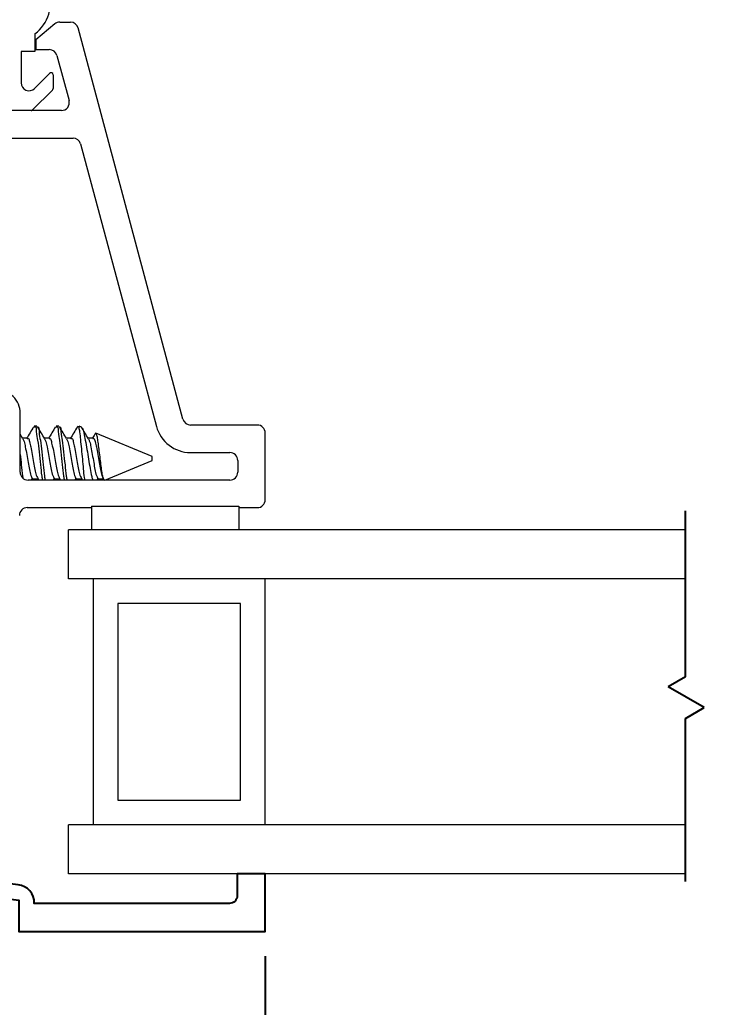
# Model space of a CAD drawing. Extents: x 50.9 to 61.7, y 12.6 to 36.7.
# Drawn here: x 55.274 to 57.027, y 14.434 to 16.945 of the extents above; entities that cross this region are included whole.
import ezdxf

# ---------------------------------------------------------------- set-up
doc = ezdxf.new("R2010")
doc.units = 0
doc.header["$LTSCALE"] = 0.3
doc.header["$MEASUREMENT"] = 0
doc.layers.get('0').update_dxf_attribs({"linetype": 'CONTINUOUS'})
doc.layers.get('Defpoints').update_dxf_attribs({"linetype": 'CONTINUOUS'})
doc.layers.add('VA5000$0$SECTION', color=7, linetype='CONTINUOUS')
doc.styles.add('ARCHITECTURAL', font='simplex.shx', dxfattribs={"height": 0.2})
doc.dimstyles.new('DIM-MMSTACKED', dxfattribs={"dimscale": 0, "dimtxt": 0.125, "dimasz": 0.125, "dimexe": 0.063, "dimexo": 0.063, "dimgap": 0.07, "dimtad": 0, "dimtih": 1, "dimtoh": 1, "dimdec": 4, "dimzin": 4, "dimdsep": 46, "dimlunit": 4, "dimtxsty": 'ARCHITECTURAL', "dimcen": 0.02, "dimclrt": 7, "dimadec": 0, "dimazin": 0, "dimtfac": 0.75, "dimtdec": 4, "dimtmove": 2, "dimatfit": 3, "dimfxl": 0, "dimfrac": 1, "dimtolj": 1, "dimtzin": 4, "dimarcsym": 0})

# ---------------------------------------------------------------- blocks, each defined once
blk = doc.blocks.new('*D0')
at = {"color": 0, "lineweight": -2}
for p, q in [((55.898, 14.5638), (55.898, 12.9126)), ((53.3355, 14.3457), (53.3355, 12.9126)), ((53.4605, 12.9756), (54.3007, 12.9756)), ((55.773, 12.9756), (55.1002, 12.9756))]:
    blk.add_line(p, q, dxfattribs=at)
at = {"color": 0}
for points in [[(53.4605, 12.9964), (53.4605, 12.9547), (53.3355, 12.9756)], [(55.773, 12.9964), (55.773, 12.9547), (55.898, 12.9756)]]:
    blk.add_solid(points, dxfattribs=at)
at = {"layer": 'Defpoints', "color": 0}
for p in [(55.898, 14.6268), (53.3355, 14.4087), (55.898, 12.9756)]:
    blk.add_point(p, dxfattribs=at)
at = {"color": 7, "insert": (54.7004, 13.1256), "char_height": 0.2, "attachment_point": 2, "style": 'ARCHITECTURAL'}
blk.add_mtext('\\A1;2{\\H0.75x;\\S9/16;}"', dxfattribs=at)
blk = doc.blocks.new('*D14')
at = {"color": 0, "lineweight": -2}
for p, q in [((55.898, 14.5638), (55.898, 12.9126)), ((58.0986, 14.5641), (58.0986, 12.9126)), ((56.023, 12.9756), (56.3151, 12.9756)), ((57.9736, 12.9756), (57.836, 12.9756))]:
    blk.add_line(p, q, dxfattribs=at)
at = {"color": 0}
for points in [[(56.023, 12.9964), (56.023, 12.9547), (55.898, 12.9756)], [(57.9736, 12.9964), (57.9736, 12.9547), (58.0986, 12.9756)]]:
    blk.add_solid(points, dxfattribs=at)
at = {"layer": 'Defpoints', "color": 0}
for p in [(55.898, 14.6268), (58.0986, 14.6271), (58.0986, 12.9756)]:
    blk.add_point(p, dxfattribs=at)
at = {"color": 7, "insert": (57.0756, 13.2422), "char_height": 0.2, "attachment_point": 2, "style": 'ARCHITECTURAL'}
blk.add_mtext('\\A1;DAYLIGHT\\POPENING', dxfattribs=at)
blk = doc.blocks.new('VA5000')
at = {"layer": 'VA5000$0$SECTION', "linetype": 'Continuous'}
blk.add_lwpolyline([(-0.1501, -0.1874, 0.907322), (-0.1205, -0.2125), (-0.0053, -0.0493), (-0.0192, -0.0315), (-0.0125, 0.0231), (0.0665, 0.0231), (0.0665, 0.6491), (-0.0795, 0.6491), (-0.0795, 0.5781), (-0.0245, 0.5781, -0.414214), (-0.0045, 0.5581), (-0.0045, 0.0621, 0.385829), (-0.0521, 0.0206), (-0.0606, -0.0487), (-0.1503, -0.1878)], format="xyb", dxfattribs=at)

msp = doc.modelspace()

# ---------------------------------------------------------------- linework, layer by layer
at = {"color": 7, "linetype": 'Continuous', "lineweight": 15}
for p, q in [((55.36303, 16.9348), (55.31498, 16.89447)), ((55.37589, 16.93947), (55.40284, 16.93947)), ((55.31248, 16.90947), (55.31248, 16.86447)), ((55.68886, 15.9293), (55.42216, 16.92465)), ((55.31498, 16.89447), (55.31498, 16.86947)), ((55.27748, 16.86447), (55.27748, 16.78483)), ((55.31248, 16.86447), (55.27748, 16.86447)), ((55.31498, 16.86947), (55.34912, 16.86947)), ((55.36844, 16.85465), (55.39926, 16.73965)), ((55.31162, 16.77069), (55.34994, 16.80901)), ((55.35848, 16.80547), (55.35848, 16.77012)), ((55.35701, 16.76658), (55.30637, 16.71594)), ((55.30283, 16.71447), (55.20212, 16.71447)), ((55.37994, 16.71447), (55.30283, 16.71447)), ((55.15498, 16.64447), (55.40941, 16.64447)), ((55.42873, 16.62965), (55.62125, 15.91118)), ((55.27498, 15.79447), (55.27498, 15.94447)), ((55.31775, 15.91147), (55.3108, 15.91147)), ((55.3733, 15.91147), (55.36636, 15.91147)), ((55.43059, 15.90902), (55.42467, 15.91147)), ((55.42467, 15.90759), (55.42467, 15.91147)), ((55.87798, 15.91447), (55.70818, 15.91447)), ((55.2819, 15.87959), (55.27498, 15.89118)), ((55.29344, 15.8814), (55.28082, 15.8814)), ((55.349, 15.8814), (55.33638, 15.8814)), ((55.40455, 15.8814), (55.39193, 15.8814)), ((55.46011, 15.8814), (55.44749, 15.8814)), ((55.61057, 15.83447), (55.4675, 15.89374)), ((55.89798, 15.72447), (55.89798, 15.89447)), ((55.48985, 15.77447), (55.61057, 15.82447)), ((55.61057, 15.83048), (55.61057, 15.83447)), ((55.61057, 15.82447), (55.61057, 15.83048)), ((55.70818, 15.84447), (55.80798, 15.84447)), ((55.82798, 15.82447), (55.82798, 15.79447)), ((55.80798, 15.77447), (55.29498, 15.77447)), ((55.30557, 15.77861), (55.30733, 15.77853)), ((55.30652, 15.77447), (55.30841, 15.77755)), ((55.30733, 15.77755), (55.32122, 15.77755)), ((55.36112, 15.77861), (55.36289, 15.77853)), ((55.36207, 15.77447), (55.36396, 15.77755)), ((55.36289, 15.77755), (55.37678, 15.77755)), ((55.41668, 15.77861), (55.41844, 15.77853)), ((55.41763, 15.77447), (55.41952, 15.77755)), ((55.41844, 15.77755), (55.43233, 15.77755)), ((55.47223, 15.77861), (55.474, 15.77853)), ((55.47341, 15.77447), (55.47523, 15.77755)), ((55.474, 15.77755), (55.48675, 15.77755)), ((55.4825, 15.78713), (55.4862, 15.77975)), ((55.48827, 15.77496), (55.48612, 15.77861)), ((55.29298, 15.70447), (55.45598, 15.70447)), ((55.45598, 15.70802), (55.83098, 15.70802)), ((55.45598, 15.70802), (55.45598, 15.64802)), ((55.83098, 15.70802), (55.83098, 15.64802)), ((55.83098, 15.70447), (55.87798, 15.70447)), ((56.96601, 15.64802), (55.39798, 15.64802)), ((55.39798, 15.52302), (55.39798, 15.64802)), ((55.4457, 15.52302), (55.39798, 15.52302)), ((56.96601, 15.52302), (55.4457, 15.52302)), ((55.46048, 15.52302), (55.46048, 14.89802)), ((55.89798, 14.89802), (55.89798, 15.52302)), ((55.83548, 15.46052), (55.52298, 15.46052)), ((55.52298, 15.46052), (55.52298, 14.96052)), ((55.83548, 14.96052), (55.83548, 15.46052)), ((55.52298, 14.96052), (55.83548, 14.96052)), ((55.39798, 14.77302), (55.39798, 14.89802)), ((55.4457, 14.89802), (55.39798, 14.89802)), ((56.96601, 14.89802), (55.4457, 14.89802)), ((56.96601, 14.77302), (55.39798, 14.77302))]:
    msp.add_line(p, q, dxfattribs=at)
at = {"color": 8, "linetype": 'Continuous', "lineweight": 15}
for p, q in [((55.30557, 15.77861), (55.30313, 15.77447)), ((55.36112, 15.77861), (55.35868, 15.77447)), ((55.41668, 15.77861), (55.41424, 15.77447)), ((55.433, 15.77447), (55.43056, 15.77861)), ((55.47223, 15.77861), (55.4698, 15.77447))]:
    msp.add_line(p, q, dxfattribs=at)
for p, q in [((56.96601, 15.27445), (56.96601, 15.69652)), ((56.96601, 15.27445), (56.92209, 15.2491)), ((57.0139, 15.1961), (56.92209, 15.2491)), ((56.96601, 15.16845), (57.0139, 15.1961)), ((56.96601, 14.75316), (56.96601, 15.16845))]:
    msp.add_line(p, q)
at = {"color": 7, "linetype": 'Continuous', "lineweight": 15}
for centre, radius, start, end in [((55.25248, 16.98947), 0.1, 306.8699, 233.1301), ((55.37589, 16.91947), 0.02, 90.00111, 129.99533), ((55.40284, 16.91947), 0.02, 15.00044, 89.99637), ((55.34912, 16.84947), 0.02, 15.00725, 89.99628), ((55.35348, 16.80548), 0.005, 359.98968, 135.00681), ((55.29748, 16.78483), 0.02, 179.99801, 315.00085), ((55.35348, 16.77012), 0.005, 314.98241, 0.02178), ((55.37994, 16.73447), 0.02, 270.00097, 15.00179), ((55.30283, 16.71947), 0.005, 270.00396, 315.01272), ((55.40942, 16.62448), 0.01999, 14.98809, 90.00927), ((55.21498, 15.94448), 0.06, 359.9976, 90.00128), ((55.70818, 15.93447), 0.01999, 194.98877, 270.00858), ((55.70818, 15.93448), 0.09, 195.00107, 269.99909), ((55.87798, 15.89448), 0.02, 359.99282, 90.00171), ((55.80798, 15.82447), 0.02, 0.00104, 90.00022), ((55.29498, 15.79448), 0.02, 180.0062, 269.99506), ((55.80798, 15.79448), 0.02, 270.00064, 359.9981), ((55.87798, 15.72447), 0.02, 269.99912, 0.00676), ((55.29298, 15.68448), 0.02, 89.99832, 180.00042)]:
    msp.add_arc(centre, radius, start, end, dxfattribs=at)
for points, knots in [([(55.30933, 15.91034), (55.30631, 15.90519), (55.3003, 15.89492), (55.29421, 15.8847), (55.29118, 15.87961)], [0, 0, 0, 0, 0.50180206, 1, 1, 1, 1]), ([(55.3108, 15.90992), (55.31137, 15.91), (55.31639, 15.91066), (55.31533, 15.8917), (55.32043, 15.87454), (55.32281, 15.8447), (55.32658, 15.81491), (55.32865, 15.79086), (55.3308, 15.77787), (55.33136, 15.77447)], [0, 0, 0, 0, 0.0117738, 0.1043538, 0.2647184, 0.4807392, 0.7151257, 0.9255733, 1, 1, 1, 1]), ([(55.31775, 15.90992), (55.31831, 15.91), (55.32333, 15.91066), (55.32228, 15.8917), (55.32738, 15.87454), (55.32975, 15.8447), (55.33352, 15.81491), (55.3356, 15.79086), (55.33775, 15.77787), (55.33831, 15.77447)], [0, 0, 0, 0, 0.0117738, 0.1043539, 0.2647186, 0.4807396, 0.7151281, 0.9255758, 1, 1, 1, 1]), ([(55.33746, 15.87959), (55.33442, 15.88467), (55.32831, 15.89487), (55.32228, 15.90511), (55.31925, 15.91025)], [0, 0, 0, 0, 0.4980958, 1, 1, 1, 1]), ([(55.36489, 15.91034), (55.36187, 15.90519), (55.35585, 15.89492), (55.34977, 15.8847), (55.34674, 15.87961)], [0, 0, 0, 0, 0.50180206, 1, 1, 1, 1]), ([(55.36636, 15.90992), (55.36693, 15.91), (55.37194, 15.91066), (55.37088, 15.8917), (55.37599, 15.87454), (55.37837, 15.8447), (55.38213, 15.81491), (55.38421, 15.79086), (55.38636, 15.77787), (55.38692, 15.77447)], [0, 0, 0, 0, 0.0117738, 0.1043495, 0.264715, 0.4807391, 0.7151268, 0.9255755, 1, 1, 1, 1]), ([(55.3733, 15.90992), (55.37387, 15.91), (55.37889, 15.91066), (55.37783, 15.8917), (55.38293, 15.87454), (55.38531, 15.8447), (55.38908, 15.81491), (55.39116, 15.79086), (55.3933, 15.77787), (55.39386, 15.77447)], [0, 0, 0, 0, 0.01177378, 0.10435407, 0.26471911, 0.48074051, 0.7151276, 0.92557571, 1, 1, 1, 1]), ([(55.39301, 15.87959), (55.38997, 15.88467), (55.38386, 15.89487), (55.37783, 15.90511), (55.3748, 15.91025)], [0, 0, 0, 0, 0.4980958, 1, 1, 1, 1]), ([(55.42044, 15.91034), (55.41742, 15.90519), (55.41141, 15.89492), (55.40532, 15.8847), (55.40229, 15.87961)], [0, 0, 0, 0, 0.5018187, 1, 1, 1, 1]), ([(55.42045, 15.91002), (55.4211, 15.91066), (55.42302, 15.91255), (55.42401, 15.90956), (55.42467, 15.90759)], [0, 0, 0, 0, 0.3381081, 1, 1, 1, 1]), ([(55.43958, 15.77447), (55.43922, 15.77669), (55.43768, 15.78608), (55.43608, 15.80386), (55.43388, 15.82815), (55.43151, 15.85321), (55.42914, 15.87626), (55.42745, 15.89423), (55.42541, 15.90401), (55.42467, 15.90759)], [0, 0, 0, 0, 0.05016532, 0.21298353, 0.39932671, 0.59643268, 0.77643327, 0.91835373, 1, 1, 1, 1]), ([(55.43017, 15.90803), (55.43104, 15.90752), (55.43549, 15.90494), (55.43683, 15.89196), (55.44133, 15.87484), (55.44469, 15.85195), (55.44889, 15.8279), (55.45252, 15.80496), (55.4556, 15.78704), (55.45879, 15.77754), (55.45982, 15.77447)], [0, 0, 0, 0, 0.0214583, 0.1094998, 0.2489113, 0.4243833, 0.6056609, 0.7819876, 0.9298025, 1, 1, 1, 1]), ([(55.44857, 15.87959), (55.44553, 15.88467), (55.43942, 15.89487), (55.43339, 15.90511), (55.43036, 15.91025)], [0, 0, 0, 0, 0.4980958, 1, 1, 1, 1]), ([(55.28169, 15.87942), (55.28283, 15.87721), (55.28618, 15.87075), (55.28824, 15.85709), (55.2919, 15.83945), (55.29512, 15.82015), (55.2982, 15.80227), (55.30099, 15.78833), (55.30436, 15.78118), (55.30557, 15.77861)], [0, 0, 0, 0, 0.0713724, 0.2089697, 0.3933754, 0.5931465, 0.7725458, 0.918271, 1, 1, 1, 1]), ([(55.29344, 15.88042), (55.29401, 15.88049), (55.29758, 15.88093), (55.29897, 15.8694), (55.30259, 15.85787), (55.30562, 15.83919), (55.30913, 15.82024), (55.31181, 15.80232), (55.31468, 15.79158), (55.31595, 15.78685)], [0, 0, 0, 0, 0.0166624, 0.1047015, 0.2509238, 0.4469004, 0.6592016, 0.8498534, 1, 1, 1, 1]), ([(55.33725, 15.87942), (55.33839, 15.87721), (55.34173, 15.87075), (55.3438, 15.85709), (55.34746, 15.83945), (55.35068, 15.82015), (55.35376, 15.80227), (55.35655, 15.78833), (55.35991, 15.78118), (55.36112, 15.77861)], [0, 0, 0, 0, 0.0713821, 0.2089743, 0.3933842, 0.5931554, 0.7725548, 0.91828, 1, 1, 1, 1]), ([(55.349, 15.88042), (55.34957, 15.88049), (55.35314, 15.88093), (55.35453, 15.8694), (55.35815, 15.85787), (55.36117, 15.83919), (55.36469, 15.82024), (55.36736, 15.80232), (55.37024, 15.79158), (55.3715, 15.78685)], [0, 0, 0, 0, 0.0166623, 0.1047008, 0.2509276, 0.4468983, 0.6592023, 0.8498486, 1, 1, 1, 1]), ([(55.3928, 15.87942), (55.39394, 15.87721), (55.39729, 15.87075), (55.39935, 15.85709), (55.40301, 15.83945), (55.40623, 15.82015), (55.40931, 15.80227), (55.4121, 15.78833), (55.41547, 15.78118), (55.41668, 15.77861)], [0, 0, 0, 0, 0.07137245, 0.20896972, 0.39337541, 0.59315038, 0.77254583, 0.91827101, 1, 1, 1, 1]), ([(55.40455, 15.88042), (55.40512, 15.88049), (55.40869, 15.88093), (55.41008, 15.8694), (55.4137, 15.85787), (55.41673, 15.83919), (55.42024, 15.82024), (55.42292, 15.80232), (55.42579, 15.79158), (55.42706, 15.78685)], [0, 0, 0, 0, 0.0166624, 0.1047015, 0.2509238, 0.4469004, 0.6592016, 0.8498534, 1, 1, 1, 1]), ([(55.44836, 15.87942), (55.4495, 15.87721), (55.45285, 15.87075), (55.45491, 15.85709), (55.45857, 15.83945), (55.46179, 15.82015), (55.46487, 15.80227), (55.46766, 15.78833), (55.47102, 15.78118), (55.47223, 15.77861)], [0, 0, 0, 0, 0.0713821, 0.2089743, 0.3933842, 0.5931554, 0.7725548, 0.91828, 1, 1, 1, 1]), ([(55.46538, 15.89228), (55.46513, 15.89187), (55.46264, 15.88763), (55.46012, 15.88342), (55.45785, 15.87961)], [0, 0, 0, 0, 0.0972927, 1, 1, 1, 1]), ([(55.46011, 15.88042), (55.46068, 15.88049), (55.46425, 15.88093), (55.46564, 15.8694), (55.46926, 15.85787), (55.4723, 15.8392), (55.47572, 15.82021), (55.47875, 15.80225), (55.48155, 15.78833), (55.48491, 15.78118), (55.48612, 15.77861)], [0, 0, 0, 0, 0.01526453, 0.09591786, 0.22987817, 0.40940966, 0.60390419, 0.77855788, 0.92043126, 1, 1, 1, 1]), ([(55.48827, 15.77496), (55.4874, 15.77703), (55.48493, 15.78286), (55.48306, 15.79463), (55.48076, 15.81033), (55.47872, 15.82879), (55.47619, 15.84802), (55.47424, 15.86544), (55.47145, 15.88055), (55.471, 15.88809), (55.46679, 15.89513), (55.46601, 15.89287), (55.46574, 15.89207)], [0, 0, 0, 0, 0.0544064, 0.1532464, 0.2870459, 0.4400557, 0.6042844, 0.7548281, 0.874021, 0.9537662, 0.9837084, 1, 1, 1, 1]), ([(55.27498, 15.84), (55.27599, 15.83123), (55.27812, 15.8128), (55.27984, 15.79255), (55.28168, 15.78121), (55.28196, 15.77949)], [0, 0, 0, 0, 0.43470026, 0.91382648, 1, 1, 1, 1]), ([(55.31583, 15.78713), (55.31789, 15.78297), (55.31998, 15.77872), (55.32226, 15.77457), (55.3223, 15.77447)], [0, 0, 0, 0, 0.9782853, 1, 1, 1, 1]), ([(55.37139, 15.78713), (55.37343, 15.78296), (55.37551, 15.77871), (55.37781, 15.77457), (55.37786, 15.77447)], [0, 0, 0, 0, 0.9782058, 1, 1, 1, 1]), ([(55.42694, 15.78713), (55.42898, 15.78296), (55.43107, 15.77871), (55.43337, 15.77457), (55.43342, 15.77447)], [0, 0, 0, 0, 0.9782074, 1, 1, 1, 1])]:
    msp.add_open_spline(points, degree=3, knots=knots, dxfattribs=at)

# ---------------------------------------------------------------- block references
at = {"rotation": 270}
msp.add_blockref('VA5000', (55.24892, 14.6933), dxfattribs=at)

# ---------------------------------------------------------------- dimensions: what is measured, and where the dimension line sits
at = {"color": 0}
dim = msp.add_linear_dim(base=(55.89804, 12.97555), p1=(53.33548, 14.40875), p2=(55.89804, 14.62683), dimstyle='DIM-MMSTACKED', override={"dimscale": 1, "dimpost": '\\X'}, dxfattribs=at)
dim.commit()
dim.dimension.update_dxf_attribs({"geometry": '*D0', "text_midpoint": (54.70042, 12.97555), "dimtype": 160})
dim = msp.add_linear_dim(base=(58.09859, 12.97555), p1=(55.89804, 14.62683), p2=(58.09859, 14.62705), text='DAYLIGHT\\POPENING', dimstyle='DIM-MMSTACKED', override={"dimscale": 1, "dimpost": '\\X'}, dxfattribs=at)
dim.commit()
dim.dimension.update_dxf_attribs({"geometry": '*D14', "text_midpoint": (57.07557, 12.97555), "dimtype": 160})

doc.saveas('drawing.dxf')
